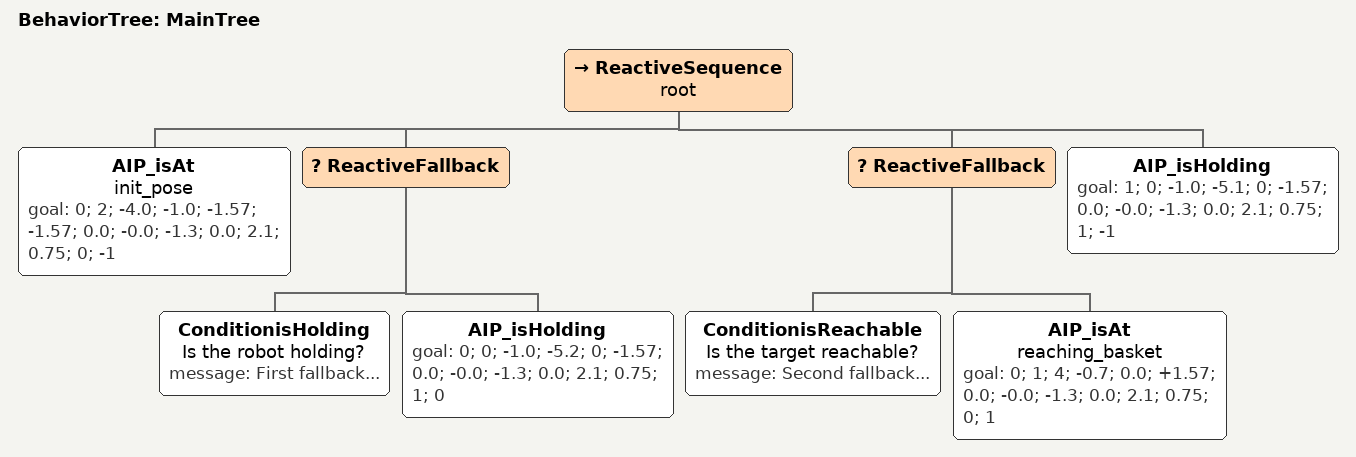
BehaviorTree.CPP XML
<!-- Demo Behavior -->
<root main_tree_to_execute = "MainTree" >
    <BehaviorTree ID="MainTree">
        <ReactiveSequence name="root">
            <AIP_isAt  name="init_pose" goal="0; 2; -4.0; -1.0; -1.57; -1.57; 0.0; -0.0; -1.3; 0.0; 2.1; 0.75; 0; -1"/>
            <ReactiveFallback>
                <ConditionisHolding  name="Is the robot holding?" message="First fallback..." />
                <AIP_isHolding    goal="0; 0; -1.0; -5.2; 0; -1.57; 0.0; -0.0; -1.3; 0.0; 2.1; 0.75; 1; 0"/>
            </ReactiveFallback>
            <!--ConditionisAt  name="Is the robot at final position?" message="Second fallback..." /-->
            <ReactiveFallback>
                <ConditionisReachable name="Is the target reachable?" message="Second fallback..." />
                <AIP_isAt    name="reaching_basket" goal="0; 1; 4; -0.7; 0.0; +1.57; 0.0; -0.0; -1.3; 0.0; 2.1; 0.75; 0; 1"/>
            </ReactiveFallback>
            <AIP_isHolding    goal="1; 0; -1.0; -5.1; 0; -1.57; 0.0; -0.0; -1.3; 0.0; 2.1; 0.75; 1; -1"/>
        </ReactiveSequence>
    </BehaviorTree>
</root>
